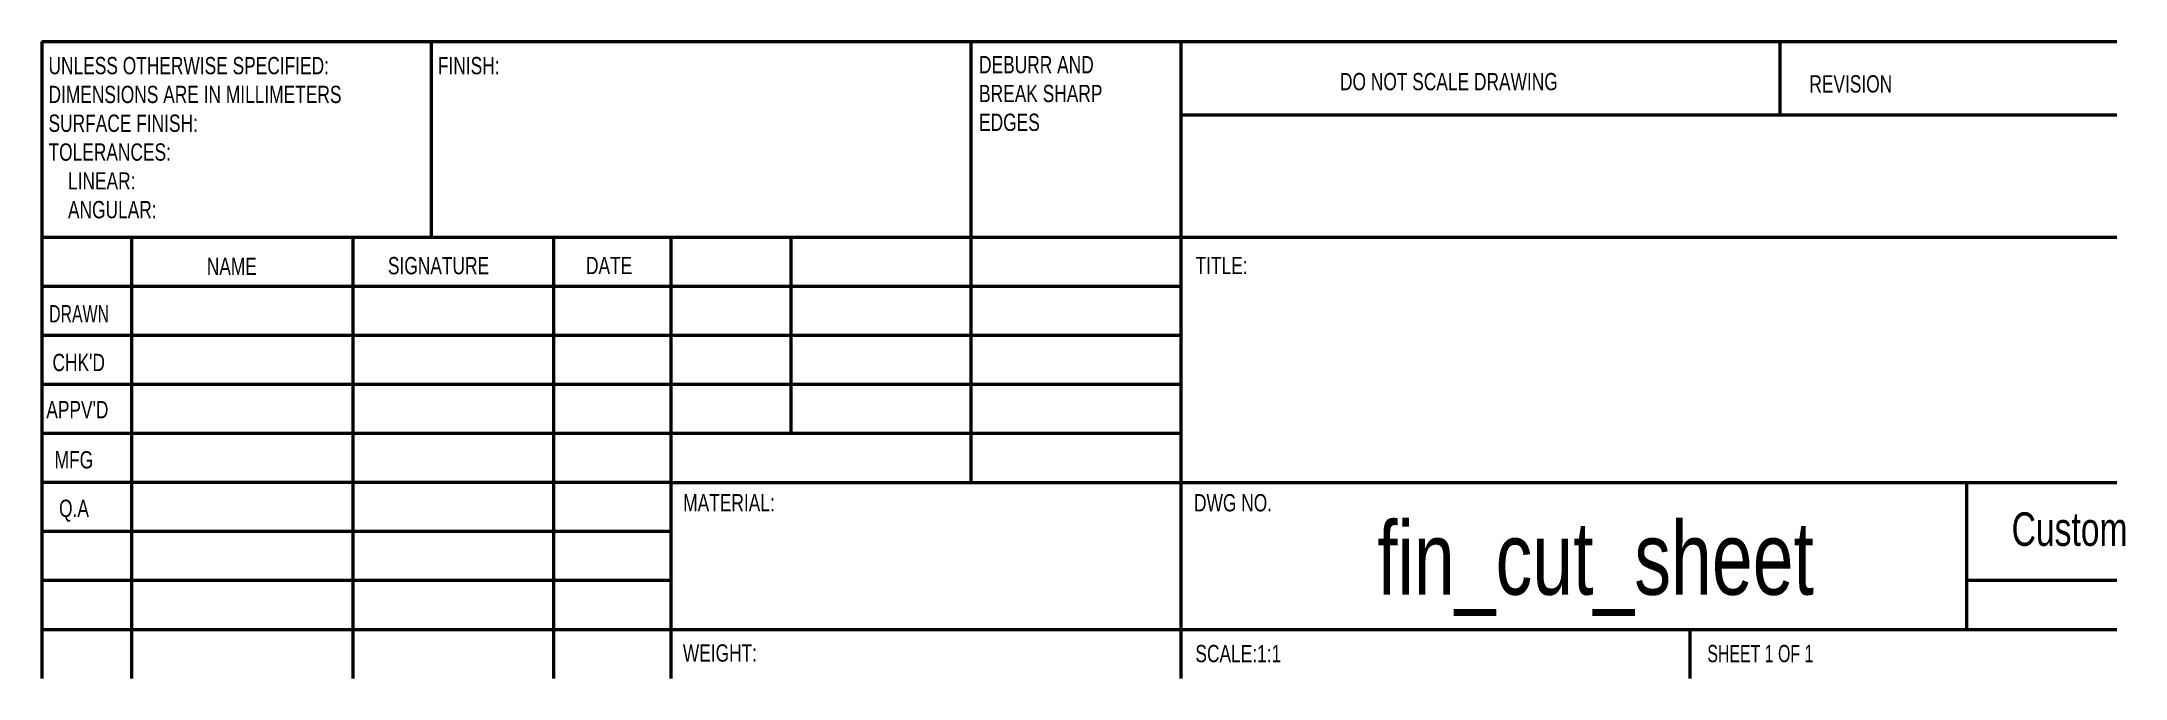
# Model space of a CAD drawing. Header units: inches. Extents: x 0 to 46.4, y -1.7 to 12.1.
# Drawn here: x 39.33 to 46.45, y 0.39 to 2.57 of the extents above.
import ezdxf

# ---------------------------------------------------------------- set-up
doc = ezdxf.new("R2010")
doc.units = ezdxf.units.IN
doc.header["$MEASUREMENT"] = 0
doc.styles.add('SLDTEXTSTYLE0', font='TXT', dxfattribs={"width": 0.75})
doc.styles.add('SLDTEXTSTYLE1', font='TXT', dxfattribs={"width": 0.686449})
doc.styles.add('SLDTEXTSTYLE2', font='TXT', dxfattribs={"width": 0.6875})

msp = doc.modelspace()

# ---------------------------------------------------------------- linework, layer by layer
at = {"color": 7, "linetype": 'Continuous', "lineweight": 50}
for p, q in [((39.33071, 2.5689), (46.41732, 2.5689)), ((39.33071, 2.5689), (39.33071, 0.3937)), ((40.66142, 1.89961), (40.66142, 2.5689)), ((42.50394, 2.5689), (42.50394, 1.06299)), ((43.22047, 2.5689), (43.22047, 0.3937)), ((45.26772, 2.31791), (45.26772, 2.5689)), ((46.41732, 2.31791), (43.22047, 2.31791)), ((46.41732, 1.89961), (39.33071, 1.89961)), ((39.6378, 1.89961), (39.6378, 0.3937)), ((40.39334, 1.89961), (40.39334, 0.3937)), ((41.0787, 1.89961), (41.0787, 0.3937)), ((41.48031, 0.3937), (41.48031, 1.89961)), ((41.88976, 1.23031), (41.88976, 1.89961)), ((43.22047, 1.73228), (39.33071, 1.73228)), ((43.22047, 1.56496), (39.33071, 1.56496)), ((43.22047, 1.39764), (39.33071, 1.39764)), ((43.22047, 1.23031), (39.33071, 1.23031)), ((41.48031, 1.06299), (39.33071, 1.06299)), ((41.48031, 1.06299), (46.41732, 1.06299)), ((45.90551, 0.56102), (45.90551, 1.06299)), ((41.48031, 0.89567), (39.33071, 0.89567)), ((41.48031, 0.72835), (39.33071, 0.72835)), ((46.41732, 0.72835), (45.90551, 0.72835)), ((39.33071, 0.56102), (46.41732, 0.56102)), ((44.96063, 0.3937), (44.96063, 0.56102))]:
    msp.add_line(p, q, dxfattribs=at)

# ---------------------------------------------------------------- texts
at = {"color": 7, "linetype": 'Continuous', "lineweight": 0}
for s, insert, char_height, attachment_point, style in [('UNLESS OTHERWISE SPECIFIED:', (39.35408, 2.51657), 0.0590551, 1, 'SLDTEXTSTYLE0'), ('FINISH:', (40.68391, 2.51651), 0.059055, 1, 'SLDTEXTSTYLE0'), ('DEBURR AND', (42.53186, 2.51981), 0.059055, 1, 'SLDTEXTSTYLE0'), ('BREAK SHARP', (42.53186, 2.42138), 0.0590551, 1, 'SLDTEXTSTYLE0'), ('DO NOT SCALE DRAWING', (43.76436, 2.46193), 0.0590551, 1, 'SLDTEXTSTYLE0'), ('REVISION', (45.36723, 2.45413), 0.059055, 1, 'SLDTEXTSTYLE0'), ('DIMENSIONS ARE IN MILLIMETERS', (39.35408, 2.41815), 0.0590551, 1, 'SLDTEXTSTYLE0'), ('SURFACE FINISH:', (39.35408, 2.31972), 0.0590551, 1, 'SLDTEXTSTYLE0'), ('EDGES', (42.53186, 2.32296), 0.059055, 1, 'SLDTEXTSTYLE0'), ('TOLERANCES:', (39.35408, 2.2213), 0.0590551, 1, 'SLDTEXTSTYLE0'), ('LINEAR:', (39.42052, 2.12287), 0.059055, 1, 'SLDTEXTSTYLE0'), ('ANGULAR:', (39.42052, 2.02445), 0.059055, 1, 'SLDTEXTSTYLE0'), ('NAME', (39.89458, 1.83077), 0.059055, 1, 'SLDTEXTSTYLE0'), ('SIGNATURE', (40.51313, 1.83314), 0.059055, 1, 'SLDTEXTSTYLE0'), ('DATE', (41.18956, 1.83371), 0.059055, 1, 'SLDTEXTSTYLE0'), ('TITLE:', (43.27127, 1.83371), 0.059055, 1, 'SLDTEXTSTYLE0'), ('DRAWN', (39.35604, 1.66869), 0.059055, 1, 'SLDTEXTSTYLE1'), ("CHK'D", (39.36769, 1.50244), 0.059055, 1, 'SLDTEXTSTYLE0'), ("APPV'D", (39.34652, 1.34118), 0.059055, 1, 'SLDTEXTSTYLE0'), ('MFG', (39.37496, 1.16991), 0.059055, 1, 'SLDTEXTSTYLE0'), ('Q.A', (39.39012, 1.00412), 0.059055, 1, 'SLDTEXTSTYLE0'), ('MATERIAL:', (41.52149, 1.02307), 0.059055, 1, 'SLDTEXTSTYLE0'), ('DWG NO.', (43.26587, 1.02307), 0.059055, 1, 'SLDTEXTSTYLE0'), ('fin_cut_sheet', (44.63713, 0.92941), 0.25, 2, 'SLDTEXTSTYLE0'), ('Custom', (46.05792, 0.96088), 0.114583, 1, 'SLDTEXTSTYLE0'), ('WEIGHT:', (41.52039, 0.50982), 0.059, 1, 'SLDTEXTSTYLE0'), ('SCALE:1:1', (43.27063, 0.50788), 0.059055, 1, 'SLDTEXTSTYLE0'), ('SHEET 1 OF 1', (45.01883, 0.50788), 0.0590551, 1, 'SLDTEXTSTYLE2')]:
    msp.add_mtext(s, dxfattribs=dict(at, insert=insert, char_height=char_height, attachment_point=attachment_point, style=style))

doc.saveas('drawing.dxf')
